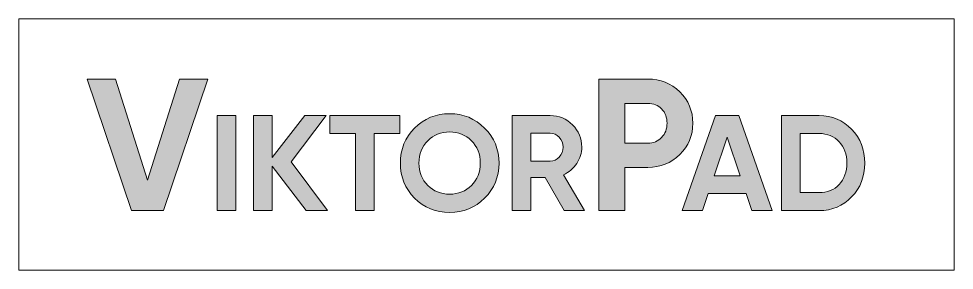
# Paper-space layout 'Layout1' of a CAD drawing. Header units: millimetres. Extents: x 0 to 63.2, y 0 to 17.
# The model-space entities are those that its viewports show. They can reach past a viewport. Long polylines and large blocks are cut down to what shows.
import ezdxf

# ---------------------------------------------------------------- set-up
doc = ezdxf.new("R2010")
doc.units = ezdxf.units.MM

msp = doc.modelspace()

# ---------------------------------------------------------------- hatches: boundary and pattern name
at = {"true_color": 0x000000, "transparency": 33554687}
for points in [[(9.791, 4.023), (7.619, 4.023), (4.634, 12.913), (6.539, 12.913), (8.711, 6.081), (10.87, 12.913), (12.788, 12.913)], [(13.409, 4.023), (13.409, 10.444), (14.675, 10.444), (14.675, 4.023)], [(18.417, 7.325), (20.885, 4.023), (19.426, 4.023), (17.133, 7.032), (17.133, 4.023), (15.867, 4.023), (15.867, 10.444), (17.133, 10.444), (17.133, 7.61), (19.335, 10.444), (20.793, 10.444)], [(21.031, 10.444), (25.755, 10.444), (25.755, 9.233), (24.022, 9.233), (24.022, 4.023), (22.756, 4.023), (22.756, 9.233), (21.031, 9.233)]]:
    msp.add_hatch(color=18, dxfattribs=at).paths.add_polyline_path(points, flags=0)
h = msp.add_hatch(color=18, dxfattribs=at)
edge = h.paths.add_edge_path(flags=0)
edge.add_spline(control_points=[(39.22, 12.913), (39.22, 12.913), (42.535, 12.913), (42.535, 12.913), (43.381, 12.913), (44.101, 12.625), (44.694, 12.05), (45.278, 11.474), (45.57, 10.767), (45.57, 9.929), (45.57, 9.091), (45.278, 8.384), (44.694, 7.808), (44.101, 7.232), (43.381, 6.944), (42.535, 6.944), (42.535, 6.944), (40.973, 6.944), (40.973, 6.944), (40.973, 6.944), (40.973, 4.023), (40.973, 4.023), (40.973, 4.023), (39.22, 4.023), (39.22, 4.023), (39.22, 4.023), (39.22, 12.913), (39.22, 12.913)], knot_values=[0, 0, 0, 0, 1, 1, 1, 2, 2, 2, 3, 3, 3, 4, 4, 4, 5, 5, 5, 6, 6, 6, 7, 7, 7, 8, 8, 8, 9, 9, 9, 9], degree=3, periodic=1)
edge = h.paths.add_edge_path(flags=0)
edge.add_spline(control_points=[(40.973, 8.583), (40.973, 8.583), (42.535, 8.583), (42.535, 8.583), (42.907, 8.583), (43.216, 8.712), (43.462, 8.97), (43.707, 9.228), (43.83, 9.548), (43.83, 9.929), (43.83, 10.318), (43.707, 10.64), (43.462, 10.894), (43.216, 11.148), (42.907, 11.275), (42.535, 11.275), (42.535, 11.275), (40.973, 11.275), (40.973, 11.275), (40.973, 11.275), (40.973, 8.583), (40.973, 8.583)], knot_values=[0, 0, 0, 0, 1, 1, 1, 2, 2, 2, 3, 3, 3, 4, 4, 4, 5, 5, 5, 6, 6, 6, 7, 7, 7, 7], degree=3, periodic=1)
h = msp.add_hatch(color=18, dxfattribs=at)
edge = h.paths.add_edge_path(flags=0)
edge.add_spline(control_points=[(31.497, 4.858), (30.849, 4.216), (30.06, 3.895), (29.131, 3.895), (28.201, 3.895), (27.412, 4.216), (26.764, 4.858), (26.122, 5.512), (25.801, 6.304), (25.801, 7.234), (25.801, 8.169), (26.122, 8.958), (26.764, 9.6), (27.412, 10.248), (28.201, 10.572), (29.131, 10.572), (30.06, 10.572), (30.849, 10.248), (31.497, 9.6), (32.145, 8.958), (32.469, 8.169), (32.469, 7.234), (32.469, 6.298), (32.145, 5.506), (31.497, 4.858)], knot_values=[0, 0, 0, 0, 1, 1, 1, 2, 2, 2, 3, 3, 3, 4, 4, 4, 5, 5, 5, 6, 6, 6, 7, 7, 7, 8, 8, 8, 8], degree=3, periodic=1)
edge = h.paths.add_edge_path(flags=0)
edge.add_spline(control_points=[(27.654, 5.72), (28.045, 5.329), (28.537, 5.133), (29.131, 5.133), (29.724, 5.133), (30.216, 5.329), (30.607, 5.72), (31.005, 6.118), (31.203, 6.622), (31.203, 7.234), (31.203, 7.845), (31.005, 8.349), (30.607, 8.747), (30.21, 9.144), (29.718, 9.343), (29.131, 9.343), (28.543, 9.343), (28.051, 9.144), (27.654, 8.747), (27.256, 8.349), (27.058, 7.845), (27.058, 7.234), (27.058, 6.622), (27.256, 6.118), (27.654, 5.72)], knot_values=[0, 0, 0, 0, 1, 1, 1, 2, 2, 2, 3, 3, 3, 4, 4, 4, 5, 5, 5, 6, 6, 6, 7, 7, 7, 8, 8, 8, 8], degree=3, periodic=1)
h = msp.add_hatch(color=18, dxfattribs=at)
edge = h.paths.add_edge_path(flags=0)
edge.add_spline(control_points=[(38.248, 4.023), (38.248, 4.023), (36.881, 4.023), (36.881, 4.023), (36.881, 4.023), (35.588, 6.252), (35.588, 6.252), (35.588, 6.252), (34.625, 6.252), (34.625, 6.252), (34.625, 6.252), (34.625, 4.023), (34.625, 4.023), (34.625, 4.023), (33.359, 4.023), (33.359, 4.023), (33.359, 4.023), (33.359, 10.444), (33.359, 10.444), (33.359, 10.444), (35.927, 10.444), (35.927, 10.444), (36.52, 10.444), (37.025, 10.236), (37.441, 9.82), (37.856, 9.404), (38.064, 8.903), (38.064, 8.316), (38.064, 7.918), (37.951, 7.55), (37.725, 7.211), (37.499, 6.871), (37.199, 6.616), (36.826, 6.445), (36.826, 6.445), (38.248, 4.023), (38.248, 4.023)], knot_values=[0, 0, 0, 0, 1, 1, 1, 2, 2, 2, 3, 3, 3, 4, 4, 4, 5, 5, 5, 6, 6, 6, 7, 7, 7, 8, 8, 8, 9, 9, 9, 10, 10, 10, 11, 11, 11, 12, 12, 12, 12], degree=3, periodic=1)
edge = h.paths.add_edge_path(flags=0)
edge.add_spline(control_points=[(35.927, 9.261), (35.927, 9.261), (34.625, 9.261), (34.625, 9.261), (34.625, 9.261), (34.625, 7.362), (34.625, 7.362), (34.625, 7.362), (35.927, 7.362), (35.927, 7.362), (36.166, 7.362), (36.37, 7.455), (36.542, 7.642), (36.713, 7.828), (36.798, 8.053), (36.798, 8.316), (36.798, 8.579), (36.713, 8.802), (36.542, 8.985), (36.37, 9.169), (36.166, 9.261), (35.927, 9.261)], knot_values=[0, 0, 0, 0, 1, 1, 1, 2, 2, 2, 3, 3, 3, 4, 4, 4, 5, 5, 5, 6, 6, 6, 7, 7, 7, 7], degree=3, periodic=1)
h = msp.add_hatch(color=18, dxfattribs=at)
h.paths.add_polyline_path([(50.933, 4.023), (49.557, 4.023), (49.172, 5.179), (46.613, 5.179), (46.228, 4.023), (44.861, 4.023), (47.108, 10.444), (48.677, 10.444)], flags=0)
h.paths.add_polyline_path([(47.897, 8.985), (47.016, 6.362), (48.777, 6.362)], flags=0)
h = msp.add_hatch(color=18, dxfattribs=at)
edge = h.paths.add_edge_path(flags=0)
edge.add_spline(control_points=[(51.557, 10.444), (51.557, 10.444), (54.106, 10.444), (54.106, 10.444), (54.987, 10.444), (55.721, 10.135), (56.308, 9.517), (56.901, 8.906), (57.198, 8.145), (57.198, 7.234), (57.198, 6.322), (56.901, 5.561), (56.308, 4.95), (55.721, 4.332), (54.987, 4.023), (54.106, 4.023), (54.106, 4.023), (51.557, 4.023), (51.557, 4.023), (51.557, 4.023), (51.557, 10.444), (51.557, 10.444)], knot_values=[0, 0, 0, 0, 1, 1, 1, 2, 2, 2, 3, 3, 3, 4, 4, 4, 5, 5, 5, 6, 6, 6, 7, 7, 7, 7], degree=3, periodic=1)
edge = h.paths.add_edge_path(flags=0)
edge.add_spline(control_points=[(52.822, 5.234), (52.822, 5.234), (54.106, 5.234), (54.106, 5.234), (54.663, 5.234), (55.115, 5.417), (55.464, 5.784), (55.813, 6.163), (55.987, 6.647), (55.987, 7.234), (55.987, 7.827), (55.813, 8.307), (55.464, 8.674), (55.115, 9.047), (54.663, 9.233), (54.106, 9.233), (54.106, 9.233), (52.822, 9.233), (52.822, 9.233), (52.822, 9.233), (52.822, 5.234), (52.822, 5.234)], knot_values=[0, 0, 0, 0, 1, 1, 1, 2, 2, 2, 3, 3, 3, 4, 4, 4, 5, 5, 5, 6, 6, 6, 7, 7, 7, 7], degree=3, periodic=1)

# ---------------------------------------------------------------- linework, layer by layer
at = {"color": 18, "linetype": 'Continuous', "lineweight": 5, "true_color": 0x000000}
for points in [[(9.791, 4.023), (7.619, 4.023), (4.634, 12.913), (6.539, 12.913), (8.711, 6.081), (10.87, 12.913), (12.788, 12.913), (9.791, 4.023)], [(13.409, 4.023), (13.409, 10.444), (14.675, 10.444), (14.675, 4.023), (13.409, 4.023)], [(18.417, 7.325), (20.885, 4.023), (19.426, 4.023), (17.133, 7.032), (17.133, 4.023), (15.867, 4.023), (15.867, 10.444), (17.133, 10.444), (17.133, 7.61), (19.335, 10.444), (20.793, 10.444), (18.417, 7.325)], [(21.031, 10.444), (25.755, 10.444), (25.755, 9.233), (24.022, 9.233), (24.022, 4.023), (22.756, 4.023), (22.756, 9.233), (21.031, 9.233), (21.031, 10.444)], [(50.933, 4.023), (49.557, 4.023), (49.172, 5.179), (46.613, 5.179), (46.228, 4.023), (44.861, 4.023), (47.108, 10.444), (48.677, 10.444), (50.933, 4.023)], [(47.897, 8.985), (47.016, 6.362), (48.777, 6.362), (47.897, 8.985)]]:
    msp.add_lwpolyline(points, close=True, dxfattribs=at)
for points, knots in [([(39.22, 12.913), (39.22, 12.913), (42.535, 12.913), (42.535, 12.913), (43.381, 12.913), (44.101, 12.625), (44.694, 12.05), (45.278, 11.474), (45.57, 10.767), (45.57, 9.929), (45.57, 9.091), (45.278, 8.384), (44.694, 7.808), (44.101, 7.232), (43.381, 6.944), (42.535, 6.944), (42.535, 6.944), (40.973, 6.944), (40.973, 6.944), (40.973, 6.944), (40.973, 4.023), (40.973, 4.023), (40.973, 4.023), (39.22, 4.023), (39.22, 4.023), (39.22, 4.023), (39.22, 12.913), (39.22, 12.913)], [0, 0, 0, 0, 1, 1, 1, 2, 2, 2, 3, 3, 3, 4, 4, 4, 5, 5, 5, 6, 6, 6, 7, 7, 7, 8, 8, 8, 9, 9, 9, 9]), ([(40.973, 8.583), (40.973, 8.583), (42.535, 8.583), (42.535, 8.583), (42.907, 8.583), (43.216, 8.712), (43.462, 8.97), (43.707, 9.228), (43.83, 9.548), (43.83, 9.929), (43.83, 10.318), (43.707, 10.64), (43.462, 10.894), (43.216, 11.148), (42.907, 11.275), (42.535, 11.275), (42.535, 11.275), (40.973, 11.275), (40.973, 11.275), (40.973, 11.275), (40.973, 8.583), (40.973, 8.583)], [0, 0, 0, 0, 1, 1, 1, 2, 2, 2, 3, 3, 3, 4, 4, 4, 5, 5, 5, 6, 6, 6, 7, 7, 7, 7]), ([(31.497, 4.858), (30.849, 4.216), (30.06, 3.895), (29.131, 3.895), (28.201, 3.895), (27.412, 4.216), (26.764, 4.858), (26.122, 5.512), (25.801, 6.304), (25.801, 7.234), (25.801, 8.169), (26.122, 8.958), (26.764, 9.6), (27.412, 10.248), (28.201, 10.572), (29.131, 10.572), (30.06, 10.572), (30.849, 10.248), (31.497, 9.6), (32.145, 8.958), (32.469, 8.169), (32.469, 7.234), (32.469, 6.298), (32.145, 5.506), (31.497, 4.858)], [0, 0, 0, 0, 1, 1, 1, 2, 2, 2, 3, 3, 3, 4, 4, 4, 5, 5, 5, 6, 6, 6, 7, 7, 7, 8, 8, 8, 8]), ([(38.248, 4.023), (38.248, 4.023), (36.881, 4.023), (36.881, 4.023), (36.881, 4.023), (35.588, 6.252), (35.588, 6.252), (35.588, 6.252), (34.625, 6.252), (34.625, 6.252), (34.625, 6.252), (34.625, 4.023), (34.625, 4.023), (34.625, 4.023), (33.359, 4.023), (33.359, 4.023), (33.359, 4.023), (33.359, 10.444), (33.359, 10.444), (33.359, 10.444), (35.927, 10.444), (35.927, 10.444), (36.52, 10.444), (37.025, 10.236), (37.441, 9.82), (37.856, 9.404), (38.064, 8.903), (38.064, 8.316), (38.064, 7.918), (37.951, 7.55), (37.725, 7.211), (37.499, 6.871), (37.199, 6.616), (36.826, 6.445), (36.826, 6.445), (38.248, 4.023), (38.248, 4.023)], [0, 0, 0, 0, 1, 1, 1, 2, 2, 2, 3, 3, 3, 4, 4, 4, 5, 5, 5, 6, 6, 6, 7, 7, 7, 8, 8, 8, 9, 9, 9, 10, 10, 10, 11, 11, 11, 12, 12, 12, 12]), ([(51.557, 10.444), (51.557, 10.444), (54.106, 10.444), (54.106, 10.444), (54.987, 10.444), (55.721, 10.135), (56.308, 9.517), (56.901, 8.906), (57.198, 8.145), (57.198, 7.234), (57.198, 6.322), (56.901, 5.561), (56.308, 4.95), (55.721, 4.332), (54.987, 4.023), (54.106, 4.023), (54.106, 4.023), (51.557, 4.023), (51.557, 4.023), (51.557, 4.023), (51.557, 10.444), (51.557, 10.444)], [0, 0, 0, 0, 1, 1, 1, 2, 2, 2, 3, 3, 3, 4, 4, 4, 5, 5, 5, 6, 6, 6, 7, 7, 7, 7]), ([(27.654, 5.72), (28.045, 5.329), (28.537, 5.133), (29.131, 5.133), (29.724, 5.133), (30.216, 5.329), (30.607, 5.72), (31.005, 6.118), (31.203, 6.622), (31.203, 7.234), (31.203, 7.845), (31.005, 8.349), (30.607, 8.747), (30.21, 9.144), (29.718, 9.343), (29.131, 9.343), (28.543, 9.343), (28.051, 9.144), (27.654, 8.747), (27.256, 8.349), (27.058, 7.845), (27.058, 7.234), (27.058, 6.622), (27.256, 6.118), (27.654, 5.72)], [0, 0, 0, 0, 1, 1, 1, 2, 2, 2, 3, 3, 3, 4, 4, 4, 5, 5, 5, 6, 6, 6, 7, 7, 7, 8, 8, 8, 8]), ([(35.927, 9.261), (35.927, 9.261), (34.625, 9.261), (34.625, 9.261), (34.625, 9.261), (34.625, 7.362), (34.625, 7.362), (34.625, 7.362), (35.927, 7.362), (35.927, 7.362), (36.166, 7.362), (36.37, 7.455), (36.542, 7.642), (36.713, 7.828), (36.798, 8.053), (36.798, 8.316), (36.798, 8.579), (36.713, 8.802), (36.542, 8.985), (36.37, 9.169), (36.166, 9.261), (35.927, 9.261)], [0, 0, 0, 0, 1, 1, 1, 2, 2, 2, 3, 3, 3, 4, 4, 4, 5, 5, 5, 6, 6, 6, 7, 7, 7, 7]), ([(52.822, 5.234), (52.822, 5.234), (54.106, 5.234), (54.106, 5.234), (54.663, 5.234), (55.115, 5.417), (55.464, 5.784), (55.813, 6.163), (55.987, 6.647), (55.987, 7.234), (55.987, 7.827), (55.813, 8.307), (55.464, 8.674), (55.115, 9.047), (54.663, 9.233), (54.106, 9.233), (54.106, 9.233), (52.822, 9.233), (52.822, 9.233), (52.822, 9.233), (52.822, 5.234), (52.822, 5.234)], [0, 0, 0, 0, 1, 1, 1, 2, 2, 2, 3, 3, 3, 4, 4, 4, 5, 5, 5, 6, 6, 6, 7, 7, 7, 7])]:
    msp.add_open_spline(points, degree=3, knots=knots, dxfattribs=at)

psp = doc.layouts.get("Layout1")

# ---------------------------------------------------------------- viewports
at = {"layer": '0'}
psp.add_viewport(center=(31.623, 8.509), size=(63.246, 17.018), view_center_point=(31.623, 8.491), view_height=17.018, dxfattribs=at)

doc.saveas('drawing.dxf')
